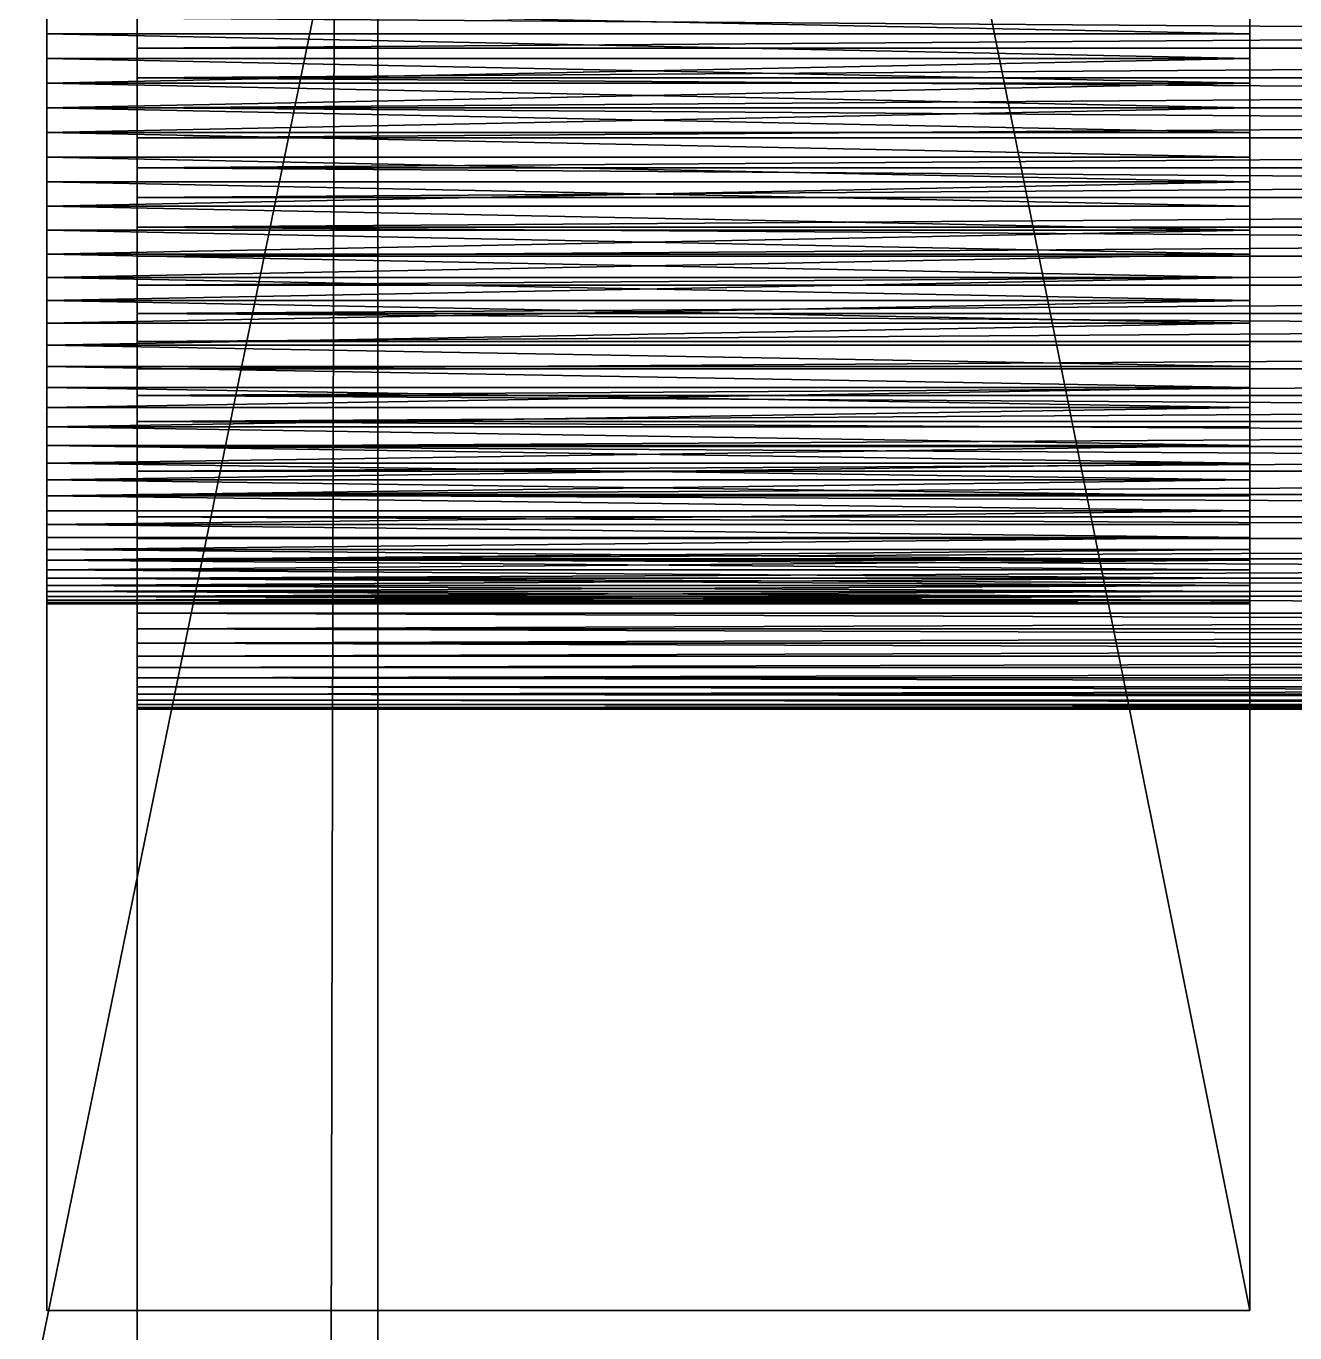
# Model space of a CAD drawing. Header units: millimetres. Extents: x 0 to 520, y -2 to 382.
# Drawn here: x 9.631 to 13.85, y 299.926 to 304.272 of the extents above; entities that cross this region are included whole.
import ezdxf

# ---------------------------------------------------------------- set-up
doc = ezdxf.new("R2010")
doc.units = ezdxf.units.MM

msp = doc.modelspace()

# ---------------------------------------------------------------- linework, layer by layer
at = {"layer": 'BRASS', "color": 52}
for points in [[(0, 380, 98), (10, 10, 98), (10, 370, 98)], [(0, 380, 98), (0, 0, 98), (10, 10, 98)], [(20.5, 20.5, 90), (0, 380, 90), (20.5, 359.5, 90)], [(0, 0, 90), (0, 380, 90), (20.5, 20.5, 90)], [(10, 10, 98), (10, 10, 102.2), (10, 370, 98)], [(10, 370, 98), (10, 10, 102.2), (10, 370, 102.2)], [(10, 370, 102.2), (10, 10, 102.2), (10.8, 369.2, 102.2)], [(10.8, 369.2, 102.2), (10, 10, 102.2), (10.8, 10.8, 102.2)], [(10.8, 10.8, 102.2), (10.8, 10.8, 103), (10.8, 369.2, 102.2)], [(10.8, 369.2, 102.2), (10.8, 10.8, 103), (10.8, 369.2, 103)], [(509.2, 369.2, 103), (10.8, 369.2, 103), (10.8, 10.8, 103)], [(509.2, 369.2, 103), (10.8, 10.8, 103), (509.2, 10.8, 103)], [(9.7, 320, 69), (9.7, 300, 69), (9.7, 315.6731, 70.3827)], [(9.7, 315.1396, 73.4079), (9.7, 300, 85), (9.7, 320, 85)], [(9.7, 320, 85), (9.7, 300, 85), (13.7, 300, 85)], [(13.7, 320, 85), (9.7, 320, 85), (13.7, 300, 85)], [(9.7, 300, 69), (9.7, 320, 69), (13.7, 300, 69)], [(9.7, 320, 69), (13.7, 320, 69), (13.7, 300, 69)], [(13.7, 300, 69), (13.7, 320, 69), (13.7, 315.6731, 70.3827)], [(13.7, 300, 85), (13.7, 315.1396, 73.4079), (13.7, 320, 85)], [(9.7, 315.6731, 70.3827), (9.7, 300, 69), (9.7, 304.3269, 70.3827)], [(13.7, 300, 69), (13.7, 315.6731, 70.3827), (13.7, 304.3269, 70.3827)], [(9.7, 304.8604, 73.4079), (9.7, 300, 85), (9.7, 315.1396, 73.4079)], [(13.7, 300, 85), (13.7, 304.8604, 73.4079), (13.7, 315.1396, 73.4079)], [(9.7, 304.7891, 73.4491), (9.7, 300, 85), (9.7, 304.8604, 73.4079)], [(13.7, 300, 85), (13.7, 304.7891, 73.4491), (13.7, 304.8604, 73.4079)], [(9.7, 304.7159, 73.4866), (9.7, 300, 85), (9.7, 304.7891, 73.4491)], [(13.7, 300, 85), (13.7, 304.7159, 73.4866), (13.7, 304.7891, 73.4491)], [(9.7, 304.6409, 73.5204), (9.7, 300, 85), (9.7, 304.7159, 73.4866)], [(13.7, 300, 85), (13.7, 304.6409, 73.5204), (13.7, 304.7159, 73.4866)], [(9.7, 304.5643, 73.5505), (9.7, 300, 85), (9.7, 304.6409, 73.5204)], [(13.7, 300, 85), (13.7, 304.5643, 73.5505), (13.7, 304.6409, 73.5204)], [(9.7, 304.4863, 73.5767), (9.7, 300, 85), (9.7, 304.5643, 73.5505)], [(13.7, 300, 85), (13.7, 304.4863, 73.5767), (13.7, 304.5643, 73.5505)], [(9.7, 304.4071, 73.599), (9.7, 300, 85), (9.7, 304.4863, 73.5767)], [(13.7, 300, 85), (13.7, 304.4071, 73.599), (13.7, 304.4863, 73.5767)], [(9.7, 304.3269, 73.6173), (9.7, 300, 85), (9.7, 304.4071, 73.599)], [(13.7, 300, 85), (13.7, 304.3269, 73.6173), (13.7, 304.4071, 73.599)], [(9.7, 304.3269, 70.3827), (9.7, 300, 69), (9.7, 304.2459, 70.3684)], [(9.7, 304.2459, 73.6316), (9.7, 300, 85), (9.7, 304.3269, 73.6173)], [(9.7, 304.2459, 70.3684), (13.7, 304.2459, 70.3684), (9.7, 304.3269, 70.3827)], [(13.7, 304.2459, 70.3684), (13.7, 304.3269, 70.3827), (9.7, 304.3269, 70.3827)], [(13.7, 304.3269, 73.6173), (13.7, 304.2459, 73.6316), (9.7, 304.3269, 73.6173)], [(9.7, 304.3269, 73.6173), (13.7, 304.2459, 73.6316), (9.7, 304.2459, 73.6316)], [(13.7, 300, 69), (13.7, 304.3269, 70.3827), (13.7, 304.2459, 70.3684)], [(13.7, 300, 85), (13.7, 304.2459, 73.6316), (13.7, 304.3269, 73.6173)], [(9.7, 304.2459, 70.3684), (9.7, 300, 69), (9.7, 304.1643, 70.3582)], [(9.7, 304.1643, 73.6418), (9.7, 300, 85), (9.7, 304.2459, 73.6316)], [(9.7, 304.1643, 70.3582), (13.7, 304.1643, 70.3582), (9.7, 304.2459, 70.3684)], [(13.7, 304.1643, 70.3582), (13.7, 304.2459, 70.3684), (9.7, 304.2459, 70.3684)], [(13.7, 304.2459, 73.6316), (13.7, 304.1643, 73.6418), (9.7, 304.2459, 73.6316)], [(9.7, 304.2459, 73.6316), (13.7, 304.1643, 73.6418), (9.7, 304.1643, 73.6418)], [(13.7, 300, 69), (13.7, 304.2459, 70.3684), (13.7, 304.1643, 70.3582)], [(13.7, 300, 85), (13.7, 304.1643, 73.6418), (13.7, 304.2459, 73.6316)], [(9.7, 304.1643, 70.3582), (9.7, 300, 69), (9.7, 304.0822, 70.3521)], [(9.7, 304.0822, 73.6479), (9.7, 300, 85), (9.7, 304.1643, 73.6418)], [(13.7, 304.0822, 70.3521), (13.7, 304.1643, 70.3582), (9.7, 304.0822, 70.3521)], [(9.7, 304.0822, 70.3521), (13.7, 304.1643, 70.3582), (9.7, 304.1643, 70.3582)], [(9.7, 304.1643, 73.6418), (13.7, 304.0822, 73.6479), (9.7, 304.0822, 73.6479)], [(13.7, 304.1643, 73.6418), (13.7, 304.0822, 73.6479), (9.7, 304.1643, 73.6418)], [(13.7, 300, 69), (13.7, 304.1643, 70.3582), (13.7, 304.0822, 70.3521)], [(13.7, 300, 85), (13.7, 304.0822, 73.6479), (13.7, 304.1643, 73.6418)], [(9.7, 304.0822, 70.3521), (9.7, 300, 69), (9.7, 304, 70.35)], [(9.7, 304, 73.65), (9.7, 300, 85), (9.7, 304.0822, 73.6479)], [(13.7, 304, 70.35), (13.7, 304.0822, 70.3521), (9.7, 304, 70.35)], [(9.7, 304, 70.35), (13.7, 304.0822, 70.3521), (9.7, 304.0822, 70.3521)], [(9.7, 304.0822, 73.6479), (13.7, 304, 73.65), (9.7, 304, 73.65)], [(13.7, 304.0822, 73.6479), (13.7, 304, 73.65), (9.7, 304.0822, 73.6479)], [(13.7, 300, 69), (13.7, 304.0822, 70.3521), (13.7, 304, 70.35)], [(13.7, 300, 85), (13.7, 304, 73.65), (13.7, 304.0822, 73.6479)], [(9.7, 304, 70.35), (9.7, 300, 69), (9.7, 303.9178, 70.3521)], [(9.7, 303.9178, 73.6479), (9.7, 300, 85), (9.7, 304, 73.65)], [(13.7, 304, 73.65), (13.7, 303.9178, 73.6479), (9.7, 304, 73.65)], [(9.7, 304, 73.65), (13.7, 303.9178, 73.6479), (9.7, 303.9178, 73.6479)], [(13.7, 303.9178, 70.3521), (13.7, 304, 70.35), (9.7, 303.9178, 70.3521)], [(9.7, 303.9178, 70.3521), (13.7, 304, 70.35), (9.7, 304, 70.35)], [(13.7, 300, 69), (13.7, 304, 70.35), (13.7, 303.9178, 70.3521)], [(13.7, 300, 85), (13.7, 303.9178, 73.6479), (13.7, 304, 73.65)], [(9.7, 303.9178, 70.3521), (9.7, 300, 69), (9.7, 303.8357, 70.3582)], [(9.7, 303.8357, 73.6418), (9.7, 300, 85), (9.7, 303.9178, 73.6479)], [(9.7, 303.9178, 73.6479), (13.7, 303.8357, 73.6418), (9.7, 303.8357, 73.6418)], [(13.7, 303.9178, 73.6479), (13.7, 303.8357, 73.6418), (9.7, 303.9178, 73.6479)], [(9.7, 303.8357, 70.3582), (13.7, 303.8357, 70.3582), (9.7, 303.9178, 70.3521)], [(13.7, 303.8357, 70.3582), (13.7, 303.9178, 70.3521), (9.7, 303.9178, 70.3521)], [(13.7, 300, 69), (13.7, 303.9178, 70.3521), (13.7, 303.8357, 70.3582)], [(13.7, 300, 85), (13.7, 303.8357, 73.6418), (13.7, 303.9178, 73.6479)], [(9.7, 303.8357, 70.3582), (9.7, 300, 69), (9.7, 303.7541, 70.3684)], [(9.7, 303.7541, 73.6316), (9.7, 300, 85), (9.7, 303.8357, 73.6418)], [(9.7, 303.8357, 73.6418), (13.7, 303.7541, 73.6316), (9.7, 303.7541, 73.6316)], [(13.7, 303.8357, 73.6418), (13.7, 303.7541, 73.6316), (9.7, 303.8357, 73.6418)], [(9.7, 303.7541, 70.3684), (13.7, 303.7541, 70.3684), (9.7, 303.8357, 70.3582)], [(13.7, 303.7541, 70.3684), (13.7, 303.8357, 70.3582), (9.7, 303.8357, 70.3582)], [(13.7, 300, 69), (13.7, 303.8357, 70.3582), (13.7, 303.7541, 70.3684)], [(13.7, 300, 85), (13.7, 303.7541, 73.6316), (13.7, 303.8357, 73.6418)], [(9.7, 303.7541, 70.3684), (9.7, 300, 69), (9.7, 303.6731, 70.3827)], [(9.7, 303.6731, 73.6173), (9.7, 300, 85), (9.7, 303.7541, 73.6316)], [(9.7, 303.7541, 73.6316), (13.7, 303.6731, 73.6173), (9.7, 303.6731, 73.6173)], [(13.7, 303.7541, 73.6316), (13.7, 303.6731, 73.6173), (9.7, 303.7541, 73.6316)], [(9.7, 303.6731, 70.3827), (13.7, 303.7541, 70.3684), (9.7, 303.7541, 70.3684)], [(13.7, 303.6731, 70.3827), (13.7, 303.7541, 70.3684), (9.7, 303.6731, 70.3827)], [(13.7, 300, 69), (13.7, 303.7541, 70.3684), (13.7, 303.6731, 70.3827)], [(13.7, 300, 85), (13.7, 303.6731, 73.6173), (13.7, 303.7541, 73.6316)], [(9.7, 303.6731, 70.3827), (9.7, 300, 69), (9.7, 303.5929, 70.401)], [(9.7, 303.5929, 73.599), (9.7, 300, 85), (9.7, 303.6731, 73.6173)], [(9.7, 303.6731, 73.6173), (13.7, 303.5929, 73.599), (9.7, 303.5929, 73.599)], [(13.7, 303.6731, 73.6173), (13.7, 303.5929, 73.599), (9.7, 303.6731, 73.6173)], [(9.7, 303.5929, 70.401), (13.7, 303.5929, 70.401), (9.7, 303.6731, 70.3827)], [(13.7, 303.5929, 70.401), (13.7, 303.6731, 70.3827), (9.7, 303.6731, 70.3827)], [(13.7, 300, 69), (13.7, 303.6731, 70.3827), (13.7, 303.5929, 70.401)], [(13.7, 300, 85), (13.7, 303.5929, 73.599), (13.7, 303.6731, 73.6173)], [(9.7, 303.5929, 70.401), (9.7, 300, 69), (9.7, 303.5137, 70.4233)], [(9.7, 303.5137, 73.5767), (9.7, 300, 85), (9.7, 303.5929, 73.599)], [(9.7, 303.5929, 73.599), (13.7, 303.5137, 73.5767), (9.7, 303.5137, 73.5767)], [(13.7, 303.5929, 73.599), (13.7, 303.5137, 73.5767), (9.7, 303.5929, 73.599)], [(9.7, 303.5137, 70.4233), (13.7, 303.5929, 70.401), (9.7, 303.5929, 70.401)], [(13.7, 303.5137, 70.4233), (13.7, 303.5929, 70.401), (9.7, 303.5137, 70.4233)], [(13.7, 300, 69), (13.7, 303.5929, 70.401), (13.7, 303.5137, 70.4233)], [(13.7, 300, 85), (13.7, 303.5137, 73.5767), (13.7, 303.5929, 73.599)], [(9.7, 303.5137, 70.4233), (9.7, 300, 69), (9.7, 303.4357, 70.4495)], [(9.7, 303.4357, 73.5505), (9.7, 300, 85), (9.7, 303.5137, 73.5767)], [(9.7, 303.5137, 73.5767), (13.7, 303.4357, 73.5505), (9.7, 303.4357, 73.5505)], [(13.7, 303.5137, 73.5767), (13.7, 303.4357, 73.5505), (9.7, 303.5137, 73.5767)], [(13.7, 303.4357, 70.4495), (13.7, 303.5137, 70.4233), (9.7, 303.4357, 70.4495)], [(9.7, 303.4357, 70.4495), (13.7, 303.5137, 70.4233), (9.7, 303.5137, 70.4233)], [(13.7, 300, 69), (13.7, 303.5137, 70.4233), (13.7, 303.4357, 70.4495)], [(13.7, 300, 85), (13.7, 303.4357, 73.5505), (13.7, 303.5137, 73.5767)], [(9.7, 303.4357, 70.4495), (9.7, 300, 69), (9.7, 303.3591, 70.4796)], [(9.7, 303.3591, 73.5204), (9.7, 300, 85), (9.7, 303.4357, 73.5505)], [(9.7, 303.4357, 73.5505), (13.7, 303.3591, 73.5204), (9.7, 303.3591, 73.5204)], [(13.7, 303.4357, 73.5505), (13.7, 303.3591, 73.5204), (9.7, 303.4357, 73.5505)], [(13.7, 303.3591, 70.4796), (13.7, 303.4357, 70.4495), (9.7, 303.3591, 70.4796)], [(9.7, 303.3591, 70.4796), (13.7, 303.4357, 70.4495), (9.7, 303.4357, 70.4495)], [(13.7, 300, 69), (13.7, 303.4357, 70.4495), (13.7, 303.3591, 70.4796)], [(13.7, 300, 85), (13.7, 303.3591, 73.5204), (13.7, 303.4357, 73.5505)], [(9.7, 303.3591, 70.4796), (9.7, 300, 69), (9.7, 303.2841, 70.5134)], [(9.7, 303.2841, 73.4866), (9.7, 300, 85), (9.7, 303.3591, 73.5204)], [(9.7, 303.3591, 73.5204), (13.7, 303.2841, 73.4866), (9.7, 303.2841, 73.4866)], [(13.7, 303.3591, 73.5204), (13.7, 303.2841, 73.4866), (9.7, 303.3591, 73.5204)], [(13.7, 303.2841, 70.5134), (13.7, 303.3591, 70.4796), (9.7, 303.2841, 70.5134)], [(9.7, 303.2841, 70.5134), (13.7, 303.3591, 70.4796), (9.7, 303.3591, 70.4796)], [(13.7, 300, 69), (13.7, 303.3591, 70.4796), (13.7, 303.2841, 70.5134)], [(13.7, 300, 85), (13.7, 303.2841, 73.4866), (13.7, 303.3591, 73.5204)], [(9.7, 303.2841, 70.5134), (9.7, 300, 69), (9.7, 303.2109, 70.5509)], [(9.7, 303.2109, 73.4491), (9.7, 300, 85), (9.7, 303.2841, 73.4866)], [(9.7, 303.2841, 73.4866), (13.7, 303.2841, 73.4866), (9.7, 303.2109, 73.4491)], [(13.7, 303.2841, 73.4866), (13.7, 303.2109, 73.4491), (9.7, 303.2109, 73.4491)], [(13.7, 303.2109, 70.5509), (13.7, 303.2841, 70.5134), (9.7, 303.2109, 70.5509)], [(9.7, 303.2109, 70.5509), (13.7, 303.2841, 70.5134), (9.7, 303.2841, 70.5134)], [(13.7, 300, 69), (13.7, 303.2841, 70.5134), (13.7, 303.2109, 70.5509)], [(13.7, 300, 85), (13.7, 303.2109, 73.4491), (13.7, 303.2841, 73.4866)], [(9.7, 303.2109, 70.5509), (9.7, 300, 69), (9.7, 303.1396, 70.5921)], [(9.7, 303.1396, 73.4079), (9.7, 300, 85), (9.7, 303.2109, 73.4491)], [(13.7, 303.2109, 73.4491), (13.7, 303.1396, 73.4079), (9.7, 303.2109, 73.4491)], [(9.7, 303.2109, 73.4491), (13.7, 303.1396, 73.4079), (9.7, 303.1396, 73.4079)], [(9.7, 303.1396, 70.5921), (13.7, 303.1396, 70.5921), (9.7, 303.2109, 70.5509)], [(13.7, 303.1396, 70.5921), (13.7, 303.2109, 70.5509), (9.7, 303.2109, 70.5509)], [(13.7, 300, 69), (13.7, 303.2109, 70.5509), (13.7, 303.1396, 70.5921)], [(13.7, 300, 85), (13.7, 303.1396, 73.4079), (13.7, 303.2109, 73.4491)], [(9.7, 303.1396, 70.5921), (9.7, 300, 69), (9.7, 303.0705, 70.6367)], [(9.7, 303.0705, 73.3633), (9.7, 300, 85), (9.7, 303.1396, 73.4079)], [(13.7, 303.1396, 73.4079), (13.7, 303.0705, 73.3633), (9.7, 303.1396, 73.4079)], [(9.7, 303.1396, 73.4079), (13.7, 303.0705, 73.3633), (9.7, 303.0705, 73.3633)], [(9.7, 303.0705, 70.6367), (13.7, 303.0705, 70.6367), (9.7, 303.1396, 70.5921)], [(13.7, 303.0705, 70.6367), (13.7, 303.1396, 70.5921), (9.7, 303.1396, 70.5921)], [(13.7, 300, 69), (13.7, 303.1396, 70.5921), (13.7, 303.0705, 70.6367)], [(13.7, 300, 85), (13.7, 303.0705, 73.3633), (13.7, 303.1396, 73.4079)], [(9.7, 303.0705, 70.6367), (9.7, 300, 69), (9.7, 303.0037, 70.6847)], [(9.7, 303.0037, 73.3153), (9.7, 300, 85), (9.7, 303.0705, 73.3633)], [(13.7, 303.0705, 73.3633), (13.7, 303.0037, 73.3153), (9.7, 303.0705, 73.3633)], [(9.7, 303.0705, 73.3633), (13.7, 303.0037, 73.3153), (9.7, 303.0037, 73.3153)], [(13.7, 303.0037, 70.6847), (13.7, 303.0705, 70.6367), (9.7, 303.0037, 70.6847)], [(9.7, 303.0037, 70.6847), (13.7, 303.0705, 70.6367), (9.7, 303.0705, 70.6367)], [(13.7, 300, 69), (13.7, 303.0705, 70.6367), (13.7, 303.0037, 70.6847)], [(13.7, 300, 85), (13.7, 303.0037, 73.3153), (13.7, 303.0705, 73.3633)], [(9.7, 303.0037, 70.6847), (9.7, 300, 69), (9.7, 302.9394, 70.736)], [(9.7, 302.9394, 73.264), (9.7, 300, 85), (9.7, 303.0037, 73.3153)], [(9.7, 303.0037, 73.3153), (13.7, 303.0037, 73.3153), (9.7, 302.9394, 73.264)], [(13.7, 303.0037, 73.3153), (13.7, 302.9394, 73.264), (9.7, 302.9394, 73.264)], [(13.7, 302.9394, 70.736), (13.7, 303.0037, 70.6847), (9.7, 302.9394, 70.736)], [(9.7, 302.9394, 70.736), (13.7, 303.0037, 70.6847), (9.7, 303.0037, 70.6847)], [(13.7, 300, 69), (13.7, 303.0037, 70.6847), (13.7, 302.9394, 70.736)], [(13.7, 300, 85), (13.7, 302.9394, 73.264), (13.7, 303.0037, 73.3153)], [(9.7, 302.9394, 70.736), (9.7, 300, 69), (9.7, 302.8777, 70.7905)], [(9.7, 302.8777, 73.2095), (9.7, 300, 85), (9.7, 302.9394, 73.264)], [(13.7, 302.9394, 73.264), (13.7, 302.8777, 73.2095), (9.7, 302.9394, 73.264)], [(9.7, 302.9394, 73.264), (13.7, 302.8777, 73.2095), (9.7, 302.8777, 73.2095)], [(9.7, 302.8777, 70.7905), (13.7, 302.8777, 70.7905), (9.7, 302.9394, 70.736)], [(13.7, 302.8777, 70.7905), (13.7, 302.9394, 70.736), (9.7, 302.9394, 70.736)], [(13.7, 300, 69), (13.7, 302.9394, 70.736), (13.7, 302.8777, 70.7905)], [(13.7, 300, 85), (13.7, 302.8777, 73.2095), (13.7, 302.9394, 73.264)], [(9.7, 302.8777, 70.7905), (9.7, 300, 69), (9.7, 302.8188, 70.8479)], [(9.7, 302.8188, 73.1521), (9.7, 300, 85), (9.7, 302.8777, 73.2095)], [(13.7, 302.8777, 73.2095), (13.7, 302.8188, 73.1521), (9.7, 302.8777, 73.2095)], [(9.7, 302.8777, 73.2095), (13.7, 302.8188, 73.1521), (9.7, 302.8188, 73.1521)], [(13.7, 302.8188, 70.8479), (13.7, 302.8777, 70.7905), (9.7, 302.8188, 70.8479)], [(9.7, 302.8188, 70.8479), (13.7, 302.8777, 70.7905), (9.7, 302.8777, 70.7905)], [(13.7, 300, 69), (13.7, 302.8777, 70.7905), (13.7, 302.8188, 70.8479)], [(13.7, 300, 85), (13.7, 302.8188, 73.1521), (13.7, 302.8777, 73.2095)], [(9.7, 302.8188, 70.8479), (9.7, 300, 69), (9.7, 302.7629, 70.9082)], [(9.7, 302.7629, 73.0918), (9.7, 300, 85), (9.7, 302.8188, 73.1521)], [(13.7, 302.8188, 73.1521), (13.7, 302.7629, 73.0918), (9.7, 302.8188, 73.1521)], [(9.7, 302.8188, 73.1521), (13.7, 302.7629, 73.0918), (9.7, 302.7629, 73.0918)], [(13.7, 302.7629, 70.9082), (13.7, 302.8188, 70.8479), (9.7, 302.7629, 70.9082)], [(9.7, 302.7629, 70.9082), (13.7, 302.8188, 70.8479), (9.7, 302.8188, 70.8479)], [(13.7, 300, 69), (13.7, 302.8188, 70.8479), (13.7, 302.7629, 70.9082)], [(13.7, 300, 85), (13.7, 302.7629, 73.0918), (13.7, 302.8188, 73.1521)], [(9.7, 302.7629, 70.9082), (9.7, 300, 69), (9.7, 302.71, 70.9712)], [(9.7, 302.71, 73.0288), (9.7, 300, 85), (9.7, 302.7629, 73.0918)], [(9.7, 302.7629, 73.0918), (13.7, 302.7629, 73.0918), (9.7, 302.71, 73.0288)], [(13.7, 302.7629, 73.0918), (13.7, 302.71, 73.0288), (9.7, 302.71, 73.0288)], [(9.7, 302.71, 70.9712), (13.7, 302.71, 70.9712), (9.7, 302.7629, 70.9082)], [(13.7, 302.71, 70.9712), (13.7, 302.7629, 70.9082), (9.7, 302.7629, 70.9082)], [(13.7, 300, 69), (13.7, 302.7629, 70.9082), (13.7, 302.71, 70.9712)], [(13.7, 300, 85), (13.7, 302.71, 73.0288), (13.7, 302.7629, 73.0918)], [(9.7, 302.71, 70.9712), (9.7, 300, 69), (9.7, 302.6603, 71.0368)], [(9.7, 302.6603, 72.9632), (9.7, 300, 85), (9.7, 302.71, 73.0288)], [(13.7, 302.71, 73.0288), (13.7, 302.6603, 72.9632), (9.7, 302.71, 73.0288)], [(9.7, 302.71, 73.0288), (13.7, 302.6603, 72.9632), (9.7, 302.6603, 72.9632)], [(9.7, 302.6603, 71.0368), (13.7, 302.6603, 71.0368), (9.7, 302.71, 70.9712)], [(13.7, 302.6603, 71.0368), (13.7, 302.71, 70.9712), (9.7, 302.71, 70.9712)], [(13.7, 300, 69), (13.7, 302.71, 70.9712), (13.7, 302.6603, 71.0368)], [(13.7, 300, 85), (13.7, 302.6603, 72.9632), (13.7, 302.71, 73.0288)], [(9.7, 302.6603, 71.0368), (9.7, 300, 69), (9.7, 302.614, 71.1048)], [(9.7, 302.614, 72.8952), (9.7, 300, 85), (9.7, 302.6603, 72.9632)], [(9.7, 302.6603, 72.9632), (13.7, 302.6603, 72.9632), (9.7, 302.614, 72.8952)], [(13.7, 302.6603, 72.9632), (13.7, 302.614, 72.8952), (9.7, 302.614, 72.8952)], [(13.7, 302.614, 71.1048), (13.7, 302.6603, 71.0368), (9.7, 302.614, 71.1048)], [(9.7, 302.614, 71.1048), (13.7, 302.6603, 71.0368), (9.7, 302.6603, 71.0368)], [(13.7, 300, 69), (13.7, 302.6603, 71.0368), (13.7, 302.614, 71.1048)], [(13.7, 300, 85), (13.7, 302.614, 72.8952), (13.7, 302.6603, 72.9632)], [(9.7, 302.614, 71.1048), (9.7, 300, 69), (9.7, 302.5711, 71.175)], [(9.7, 302.5711, 72.825), (9.7, 300, 85), (9.7, 302.614, 72.8952)], [(13.7, 302.614, 72.8952), (13.7, 302.5711, 72.825), (9.7, 302.614, 72.8952)], [(9.7, 302.614, 72.8952), (13.7, 302.5711, 72.825), (9.7, 302.5711, 72.825)], [(9.7, 302.5711, 71.175), (13.7, 302.5711, 71.175), (9.7, 302.614, 71.1048)], [(13.7, 302.5711, 71.175), (13.7, 302.614, 71.1048), (9.7, 302.614, 71.1048)], [(13.7, 300, 69), (13.7, 302.614, 71.1048), (13.7, 302.5711, 71.175)], [(13.7, 300, 85), (13.7, 302.5711, 72.825), (13.7, 302.614, 72.8952)], [(9.7, 302.5711, 71.175), (9.7, 300, 69), (9.7, 302.5317, 71.2473)], [(9.7, 302.5317, 72.7527), (9.7, 300, 85), (9.7, 302.5711, 72.825)], [(9.7, 302.5711, 72.825), (13.7, 302.5711, 72.825), (9.7, 302.5317, 72.7527)], [(13.7, 302.5711, 72.825), (13.7, 302.5317, 72.7527), (9.7, 302.5317, 72.7527)], [(13.7, 302.5317, 71.2473), (13.7, 302.5711, 71.175), (9.7, 302.5317, 71.2473)], [(9.7, 302.5317, 71.2473), (13.7, 302.5711, 71.175), (9.7, 302.5711, 71.175)], [(13.7, 300, 69), (13.7, 302.5711, 71.175), (13.7, 302.5317, 71.2473)], [(13.7, 300, 85), (13.7, 302.5317, 72.7527), (13.7, 302.5711, 72.825)], [(9.7, 302.5317, 71.2473), (9.7, 300, 69), (9.7, 302.496, 71.3214)], [(9.7, 302.496, 72.6786), (9.7, 300, 85), (9.7, 302.5317, 72.7527)], [(9.7, 302.5317, 72.7527), (13.7, 302.496, 72.6786), (9.7, 302.496, 72.6786)], [(13.7, 302.5317, 72.7527), (13.7, 302.496, 72.6786), (9.7, 302.5317, 72.7527)], [(13.7, 302.496, 71.3214), (13.7, 302.5317, 71.2473), (9.7, 302.496, 71.3214)], [(9.7, 302.496, 71.3214), (13.7, 302.5317, 71.2473), (9.7, 302.5317, 71.2473)], [(9.7, 302.496, 71.3214), (9.7, 300, 69), (9.7, 302.4641, 71.3972)], [(9.7, 300, 69), (9.7, 302.496, 72.6786), (9.7, 302.4641, 72.6028)], [(9.7, 300, 69), (9.7, 300, 85), (9.7, 302.496, 72.6786)], [(9.7, 302.496, 72.6786), (13.7, 302.4641, 72.6028), (9.7, 302.4641, 72.6028)], [(13.7, 302.496, 72.6786), (13.7, 302.4641, 72.6028), (9.7, 302.496, 72.6786)], [(13.7, 302.4641, 71.3972), (13.7, 302.496, 71.3214), (9.7, 302.4641, 71.3972)], [(9.7, 302.4641, 71.3972), (13.7, 302.496, 71.3214), (9.7, 302.496, 71.3214)], [(13.7, 300, 69), (13.7, 302.5317, 71.2473), (13.7, 302.496, 71.3214)], [(13.7, 300, 85), (13.7, 302.496, 72.6786), (13.7, 302.5317, 72.7527)], [(13.7, 300, 69), (13.7, 302.496, 71.3214), (13.7, 302.4641, 71.3972)], [(13.7, 302.496, 72.6786), (13.7, 300, 69), (13.7, 302.4641, 72.6028)], [(13.7, 300, 85), (13.7, 300, 69), (13.7, 302.496, 72.6786)], [(9.7, 300, 69), (9.7, 302.4359, 71.4745), (9.7, 302.4641, 71.3972)], [(9.7, 300, 69), (9.7, 302.4641, 72.6028), (9.7, 302.4359, 72.5255)], [(9.7, 302.4641, 72.6028), (13.7, 302.4359, 72.5255), (9.7, 302.4359, 72.5255)], [(13.7, 302.4641, 72.6028), (13.7, 302.4359, 72.5255), (9.7, 302.4641, 72.6028)], [(9.7, 302.4359, 71.4745), (13.7, 302.4359, 71.4745), (9.7, 302.4641, 71.3972)], [(13.7, 302.4359, 71.4745), (13.7, 302.4641, 71.3972), (9.7, 302.4641, 71.3972)], [(13.7, 302.4359, 71.4745), (13.7, 300, 69), (13.7, 302.4641, 71.3972)], [(13.7, 302.4641, 72.6028), (13.7, 300, 69), (13.7, 302.4359, 72.5255)], [(9.7, 300, 69), (9.7, 302.4117, 71.5531), (9.7, 302.4359, 71.4745)], [(9.7, 300, 69), (9.7, 302.4359, 72.5255), (9.7, 302.4117, 72.4469)], [(9.7, 302.4359, 72.5255), (13.7, 302.4117, 72.4469), (9.7, 302.4117, 72.4469)], [(13.7, 302.4359, 72.5255), (13.7, 302.4117, 72.4469), (9.7, 302.4359, 72.5255)], [(13.7, 302.4117, 71.5531), (13.7, 302.4359, 71.4745), (9.7, 302.4117, 71.5531)], [(9.7, 302.4117, 71.5531), (13.7, 302.4359, 71.4745), (9.7, 302.4359, 71.4745)], [(9.7, 300, 69), (9.7, 302.3914, 71.6328), (9.7, 302.4117, 71.5531)], [(9.7, 300, 69), (9.7, 302.4117, 72.4469), (9.7, 302.3914, 72.3672)], [(9.7, 302.4117, 72.4469), (13.7, 302.3914, 72.3672), (9.7, 302.3914, 72.3672)], [(13.7, 302.4117, 72.4469), (13.7, 302.3914, 72.3672), (9.7, 302.4117, 72.4469)], [(13.7, 302.3914, 71.6328), (13.7, 302.4117, 71.5531), (9.7, 302.3914, 71.6328)], [(9.7, 302.3914, 71.6328), (13.7, 302.4117, 71.5531), (9.7, 302.4117, 71.5531)], [(13.7, 302.4117, 71.5531), (13.7, 300, 69), (13.7, 302.4359, 71.4745)], [(13.7, 302.4359, 72.5255), (13.7, 300, 69), (13.7, 302.4117, 72.4469)], [(13.7, 302.3914, 71.6328), (13.7, 300, 69), (13.7, 302.4117, 71.5531)], [(13.7, 302.4117, 72.4469), (13.7, 300, 69), (13.7, 302.3914, 72.3672)], [(9.7, 300, 69), (9.7, 302.3751, 71.7135), (9.7, 302.3914, 71.6328)], [(9.7, 300, 69), (9.7, 302.3914, 72.3672), (9.7, 302.3751, 72.2865)], [(9.7, 302.3914, 72.3672), (13.7, 302.3751, 72.2865), (9.7, 302.3751, 72.2865)], [(13.7, 302.3914, 72.3672), (13.7, 302.3751, 72.2865), (9.7, 302.3914, 72.3672)], [(9.7, 302.3751, 71.7135), (13.7, 302.3751, 71.7135), (9.7, 302.3914, 71.6328)], [(13.7, 302.3751, 71.7135), (13.7, 302.3914, 71.6328), (9.7, 302.3914, 71.6328)], [(9.7, 300, 69), (9.7, 302.3628, 71.7948), (9.7, 302.3751, 71.7135)], [(9.7, 300, 69), (9.7, 302.3751, 72.2865), (9.7, 302.3628, 72.2052)], [(9.7, 302.3751, 72.2865), (13.7, 302.3628, 72.2052), (9.7, 302.3628, 72.2052)], [(13.7, 302.3751, 72.2865), (13.7, 302.3628, 72.2052), (9.7, 302.3751, 72.2865)], [(9.7, 302.3628, 71.7948), (13.7, 302.3751, 71.7135), (9.7, 302.3751, 71.7135)], [(13.7, 302.3628, 71.7948), (13.7, 302.3751, 71.7135), (9.7, 302.3628, 71.7948)], [(9.7, 300, 69), (9.7, 302.3546, 71.8767), (9.7, 302.3628, 71.7948)], [(9.7, 300, 69), (9.7, 302.3628, 72.2052), (9.7, 302.3546, 72.1233)], [(9.7, 302.3628, 72.2052), (13.7, 302.3546, 72.1233), (9.7, 302.3546, 72.1233)], [(13.7, 302.3628, 72.2052), (13.7, 302.3546, 72.1233), (9.7, 302.3628, 72.2052)], [(9.7, 302.3546, 71.8767), (13.7, 302.3628, 71.7948), (9.7, 302.3628, 71.7948)], [(13.7, 302.3546, 71.8767), (13.7, 302.3628, 71.7948), (9.7, 302.3546, 71.8767)], [(13.7, 302.3751, 71.7135), (13.7, 300, 69), (13.7, 302.3914, 71.6328)], [(13.7, 302.3914, 72.3672), (13.7, 300, 69), (13.7, 302.3751, 72.2865)], [(13.7, 302.3628, 71.7948), (13.7, 300, 69), (13.7, 302.3751, 71.7135)], [(13.7, 302.3751, 72.2865), (13.7, 300, 69), (13.7, 302.3628, 72.2052)], [(13.7, 302.3546, 71.8767), (13.7, 300, 69), (13.7, 302.3628, 71.7948)], [(13.7, 302.3628, 72.2052), (13.7, 300, 69), (13.7, 302.3546, 72.1233)], [(9.7, 300, 69), (9.7, 302.3505, 71.9589), (9.7, 302.3546, 71.8767)], [(9.7, 300, 69), (9.7, 302.3546, 72.1233), (9.7, 302.3505, 72.0411)], [(9.7, 302.3546, 72.1233), (13.7, 302.3505, 72.0411), (9.7, 302.3505, 72.0411)], [(13.7, 302.3546, 72.1233), (13.7, 302.3505, 72.0411), (9.7, 302.3546, 72.1233)], [(9.7, 302.3505, 71.9589), (13.7, 302.3505, 71.9589), (9.7, 302.3546, 71.8767)], [(13.7, 302.3505, 71.9589), (13.7, 302.3546, 71.8767), (9.7, 302.3546, 71.8767)], [(9.7, 300, 69), (9.7, 302.3505, 72.0411), (9.7, 302.3505, 71.9589)], [(9.7, 302.3505, 72.0411), (13.7, 302.3505, 71.9589), (9.7, 302.3505, 71.9589)], [(13.7, 302.3505, 72.0411), (13.7, 302.3505, 71.9589), (9.7, 302.3505, 72.0411)], [(13.7, 302.3505, 71.9589), (13.7, 300, 69), (13.7, 302.3546, 71.8767)], [(13.7, 302.3546, 72.1233), (13.7, 300, 69), (13.7, 302.3505, 72.0411)], [(13.7, 302.3505, 72.0411), (13.7, 300, 69), (13.7, 302.3505, 71.9589)], [(13.7, 300, 69), (13.7, 300, 85), (9.7, 300, 69)], [(9.7, 300, 69), (13.7, 300, 85), (9.7, 300, 85)]]:
    msp.add_3dface(points, dxfattribs=at)
at = {"layer": 'STEEL', "color": 8}
for points in [[(10, 305.4317, 70.6035), (10, 304.1991, 73.9901), (10, 305.0429, 73.7066)], [(10, 304.8678, 70.1981), (10, 304.1991, 73.9901), (10, 305.4317, 70.6035)], [(10, 305.0429, 73.7066), (10, 304.1991, 73.9901), (10, 304.684, 73.8794)], [(10, 304.7769, 70.157), (10, 304.1991, 73.9901), (10, 304.8678, 70.1981)], [(10, 304.7769, 70.157), (10, 303.9003, 73.9975), (10, 304.1991, 73.9901)], [(10, 304.684, 70.1206), (10, 303.9003, 73.9975), (10, 304.7769, 70.157)], [(10, 304.684, 73.8794), (10, 304.1991, 73.9901), (10, 304.2981, 73.9777)], [(10, 304.5895, 70.0889), (10, 303.9003, 73.9975), (10, 304.684, 70.1206)], [(10, 304.5895, 70.0889), (10, 303.7019, 73.9777), (10, 303.9003, 73.9975)], [(10, 304.4935, 70.0618), (10, 303.7019, 73.9777), (10, 304.5895, 70.0889)], [(10, 304.3963, 70.0397), (10, 303.7019, 73.9777), (10, 304.4935, 70.0618)], [(10, 304.2981, 70.0223), (10, 303.7019, 73.9777), (10, 304.3963, 70.0397)], [(24, 304.2981, 70.0223), (24, 304.1991, 70.0099), (10, 304.1991, 70.0099)], [(24, 304.2981, 70.0223), (10, 304.1991, 70.0099), (10, 304.2981, 70.0223)], [(24, 304.1991, 73.9901), (10, 304.2981, 73.9777), (10, 304.1991, 73.9901)], [(24, 304.1991, 73.9901), (24, 304.2981, 73.9777), (10, 304.2981, 73.9777)], [(10, 304.1991, 70.0099), (10, 303.7019, 73.9777), (10, 304.2981, 70.0223)], [(24, 304.1991, 70.0099), (24, 304.0997, 70.0025), (10, 304.0997, 70.0025)], [(24, 304.1991, 70.0099), (10, 304.0997, 70.0025), (10, 304.1991, 70.0099)], [(24, 304.1991, 73.9901), (10, 304.1991, 73.9901), (10, 304.0997, 73.9975)], [(24, 304.0997, 73.9975), (24, 304.1991, 73.9901), (10, 304.0997, 73.9975)], [(10, 304.1991, 73.9901), (10, 304, 74), (10, 304.0997, 73.9975)], [(10, 304.1991, 73.9901), (10, 303.9003, 73.9975), (10, 304, 74)], [(10, 304.0997, 70.0025), (10, 303.7019, 73.9777), (10, 304.1991, 70.0099)], [(24, 304.0997, 70.0025), (24, 304, 70), (10, 304, 70)], [(24, 304.0997, 70.0025), (10, 304, 70), (10, 304.0997, 70.0025)], [(24, 304, 74), (10, 304.0997, 73.9975), (10, 304, 74)], [(24, 304, 74), (24, 304.0997, 73.9975), (10, 304.0997, 73.9975)], [(10, 304, 70), (10, 303.7019, 73.9777), (10, 304.0997, 70.0025)], [(24, 303.9003, 73.9975), (24, 304, 74), (10, 304, 74)], [(24, 303.9003, 73.9975), (10, 304, 74), (10, 303.9003, 73.9975)], [(24, 304, 70), (24, 303.9003, 70.0025), (10, 303.9003, 70.0025)], [(24, 304, 70), (10, 303.9003, 70.0025), (10, 304, 70)], [(10, 303.9003, 70.0025), (10, 303.4105, 70.0889), (10, 304, 70)], [(10, 304, 70), (10, 303.4105, 73.9111), (10, 303.7019, 73.9777)], [(10, 303.4105, 70.0889), (10, 303.4105, 73.9111), (10, 304, 70)], [(24, 303.9003, 73.9975), (10, 303.9003, 73.9975), (10, 303.8009, 73.9901)], [(24, 303.8009, 73.9901), (24, 303.9003, 73.9975), (10, 303.8009, 73.9901)], [(24, 303.9003, 70.0025), (24, 303.8009, 70.0099), (10, 303.8009, 70.0099)], [(24, 303.9003, 70.0025), (10, 303.8009, 70.0099), (10, 303.9003, 70.0025)], [(10, 303.8009, 70.0099), (10, 303.7019, 70.0223), (10, 303.9003, 70.0025)], [(10, 303.7019, 70.0223), (10, 303.6037, 70.0397), (10, 303.9003, 70.0025)], [(10, 303.6037, 70.0397), (10, 303.4105, 70.0889), (10, 303.9003, 70.0025)], [(10, 303.9003, 73.9975), (10, 303.7019, 73.9777), (10, 303.8009, 73.9901)], [(24, 303.8009, 73.9901), (10, 303.8009, 73.9901), (10, 303.7019, 73.9777)], [(24, 303.7019, 73.9777), (24, 303.8009, 73.9901), (10, 303.7019, 73.9777)], [(24, 303.7019, 70.0223), (10, 303.7019, 70.0223), (10, 303.8009, 70.0099)], [(24, 303.8009, 70.0099), (24, 303.7019, 70.0223), (10, 303.8009, 70.0099)], [(24, 303.7019, 73.9777), (10, 303.7019, 73.9777), (10, 303.6037, 73.9603)], [(24, 303.6037, 73.9603), (24, 303.7019, 73.9777), (10, 303.6037, 73.9603)], [(24, 303.7019, 70.0223), (10, 303.6037, 70.0397), (10, 303.7019, 70.0223)], [(24, 303.7019, 70.0223), (24, 303.6037, 70.0397), (10, 303.6037, 70.0397)], [(10, 303.7019, 73.9777), (10, 303.5065, 73.9382), (10, 303.6037, 73.9603)], [(10, 303.7019, 73.9777), (10, 303.4105, 73.9111), (10, 303.5065, 73.9382)], [(24, 303.5065, 73.9382), (10, 303.6037, 73.9603), (10, 303.5065, 73.9382)], [(24, 303.5065, 73.9382), (24, 303.6037, 73.9603), (10, 303.6037, 73.9603)], [(24, 303.6037, 70.0397), (10, 303.5065, 70.0618), (10, 303.6037, 70.0397)], [(24, 303.6037, 70.0397), (24, 303.5065, 70.0618), (10, 303.5065, 70.0618)], [(10, 303.5065, 70.0618), (10, 303.4105, 70.0889), (10, 303.6037, 70.0397)], [(24, 303.5065, 73.9382), (10, 303.5065, 73.9382), (10, 303.4105, 73.9111)], [(24, 303.4105, 73.9111), (24, 303.5065, 73.9382), (10, 303.4105, 73.9111)], [(24, 303.5065, 70.0618), (10, 303.4105, 70.0889), (10, 303.5065, 70.0618)], [(24, 303.5065, 70.0618), (24, 303.4105, 70.0889), (10, 303.4105, 70.0889)], [(24, 303.4105, 73.9111), (10, 303.4105, 73.9111), (10, 303.316, 73.8794)], [(24, 303.316, 73.8794), (24, 303.4105, 73.9111), (10, 303.316, 73.8794)], [(24, 303.4105, 70.0889), (24, 303.316, 70.1206), (10, 303.316, 70.1206)], [(24, 303.4105, 70.0889), (10, 303.316, 70.1206), (10, 303.4105, 70.0889)], [(10, 303.316, 70.1206), (10, 302.8734, 70.3475), (10, 303.4105, 70.0889)], [(10, 303.4105, 73.9111), (10, 303.1322, 73.8019), (10, 303.316, 73.8794)], [(10, 303.4105, 70.0889), (10, 302.6397, 73.4661), (10, 303.4105, 73.9111)], [(10, 302.8734, 70.3475), (10, 302.6397, 73.4661), (10, 303.4105, 70.0889)], [(10, 303.4105, 73.9111), (10, 302.6397, 73.4661), (10, 303.1322, 73.8019)], [(24, 303.2231, 73.843), (10, 303.316, 73.8794), (10, 303.2231, 73.843)], [(24, 303.2231, 73.843), (24, 303.316, 73.8794), (10, 303.316, 73.8794)], [(24, 303.316, 70.1206), (24, 303.2231, 70.157), (10, 303.2231, 70.157)], [(24, 303.316, 70.1206), (10, 303.2231, 70.157), (10, 303.316, 70.1206)], [(10, 303.2231, 70.157), (10, 303.1322, 70.1981), (10, 303.316, 70.1206)], [(10, 303.1322, 70.1981), (10, 302.8734, 70.3475), (10, 303.316, 70.1206)], [(10, 303.316, 73.8794), (10, 303.1322, 73.8019), (10, 303.2231, 73.843)], [(24, 303.2231, 73.843), (10, 303.2231, 73.843), (10, 303.1322, 73.8019)], [(24, 303.1322, 73.8019), (24, 303.2231, 73.843), (10, 303.1322, 73.8019)], [(24, 303.2231, 70.157), (24, 303.1322, 70.1981), (10, 303.1322, 70.1981)], [(24, 303.2231, 70.157), (10, 303.1322, 70.1981), (10, 303.2231, 70.157)], [(24, 303.1322, 73.8019), (10, 303.1322, 73.8019), (10, 303.0435, 73.7564)], [(24, 303.0435, 73.7564), (24, 303.1322, 73.8019), (10, 303.0435, 73.7564)], [(24, 303.1322, 70.1981), (24, 303.0435, 70.2436), (10, 303.0435, 70.2436)], [(24, 303.1322, 70.1981), (10, 303.0435, 70.2436), (10, 303.1322, 70.1981)], [(10, 303.0435, 70.2436), (10, 302.9571, 70.2934), (10, 303.1322, 70.1981)], [(10, 302.9571, 70.2934), (10, 302.8734, 70.3475), (10, 303.1322, 70.1981)], [(10, 303.1322, 73.8019), (10, 302.8734, 73.6525), (10, 303.0435, 73.7564)], [(10, 303.1322, 73.8019), (10, 302.7924, 73.5943), (10, 302.8734, 73.6525)], [(10, 303.1322, 73.8019), (10, 302.7144, 73.5321), (10, 302.7924, 73.5943)], [(10, 303.1322, 73.8019), (10, 302.6397, 73.4661), (10, 302.7144, 73.5321)], [(24, 302.9571, 73.7066), (24, 303.0435, 73.7564), (10, 303.0435, 73.7564)], [(24, 302.9571, 73.7066), (10, 303.0435, 73.7564), (10, 302.9571, 73.7066)], [(24, 303.0435, 70.2436), (24, 302.9571, 70.2934), (10, 302.9571, 70.2934)], [(24, 303.0435, 70.2436), (10, 302.9571, 70.2934), (10, 303.0435, 70.2436)], [(10, 303.0435, 73.7564), (10, 302.8734, 73.6525), (10, 302.9571, 73.7066)], [(24, 302.8734, 73.6525), (24, 302.9571, 73.7066), (10, 302.9571, 73.7066)], [(24, 302.8734, 73.6525), (10, 302.9571, 73.7066), (10, 302.8734, 73.6525)], [(24, 302.9571, 70.2934), (24, 302.8734, 70.3475), (10, 302.8734, 70.3475)], [(24, 302.9571, 70.2934), (10, 302.8734, 70.3475), (10, 302.9571, 70.2934)], [(24, 302.7924, 73.5943), (24, 302.8734, 73.6525), (10, 302.8734, 73.6525)], [(24, 302.7924, 73.5943), (10, 302.8734, 73.6525), (10, 302.7924, 73.5943)], [(24, 302.8734, 70.3475), (24, 302.7924, 70.4057), (10, 302.7924, 70.4057)], [(24, 302.8734, 70.3475), (10, 302.7924, 70.4057), (10, 302.8734, 70.3475)], [(10, 302.7924, 70.4057), (10, 302.7144, 70.4679), (10, 302.8734, 70.3475)], [(10, 302.7144, 70.4679), (10, 302.6397, 70.5339), (10, 302.8734, 70.3475)], [(10, 302.6397, 70.5339), (10, 302.5683, 70.6035), (10, 302.8734, 70.3475)], [(10, 302.5683, 70.6035), (10, 302.5004, 70.6766), (10, 302.8734, 70.3475)], [(10, 302.8734, 70.3475), (10, 302.5683, 73.3965), (10, 302.6397, 73.4661)], [(10, 302.5004, 70.6766), (10, 302.5683, 73.3965), (10, 302.8734, 70.3475)], [(24, 302.7924, 73.5943), (10, 302.7924, 73.5943), (10, 302.7144, 73.5321)], [(24, 302.7144, 73.5321), (24, 302.7924, 73.5943), (10, 302.7144, 73.5321)], [(24, 302.7924, 70.4057), (24, 302.7144, 70.4679), (10, 302.7144, 70.4679)], [(24, 302.7924, 70.4057), (10, 302.7144, 70.4679), (10, 302.7924, 70.4057)], [(24, 302.6397, 73.4661), (24, 302.7144, 73.5321), (10, 302.7144, 73.5321)], [(24, 302.6397, 73.4661), (10, 302.7144, 73.5321), (10, 302.6397, 73.4661)], [(24, 302.6397, 70.5339), (10, 302.6397, 70.5339), (10, 302.7144, 70.4679)], [(24, 302.7144, 70.4679), (24, 302.6397, 70.5339), (10, 302.7144, 70.4679)], [(24, 302.5683, 73.3965), (24, 302.6397, 73.4661), (10, 302.6397, 73.4661)], [(24, 302.5683, 73.3965), (10, 302.6397, 73.4661), (10, 302.5683, 73.3965)], [(24, 302.5683, 70.6035), (10, 302.5683, 70.6035), (10, 302.6397, 70.5339)], [(24, 302.6397, 70.5339), (24, 302.5683, 70.6035), (10, 302.6397, 70.5339)], [(24, 302.5683, 73.3965), (10, 302.5683, 73.3965), (10, 302.5004, 73.3234)], [(24, 302.5004, 73.3234), (24, 302.5683, 73.3965), (10, 302.5004, 73.3234)], [(24, 302.5683, 70.6035), (24, 302.5004, 70.6766), (10, 302.5004, 70.6766)], [(24, 302.5683, 70.6035), (10, 302.5004, 70.6766), (10, 302.5683, 70.6035)], [(10, 302.0748, 72.5417), (10, 302.5683, 73.3965), (10, 302.3761, 70.8325)], [(10, 302.2203, 72.9124), (10, 302.5683, 73.3965), (10, 302.0748, 72.5417)], [(10, 302.3761, 70.8325), (10, 302.5683, 73.3965), (10, 302.5004, 70.6766)], [(10, 302.5004, 73.3234), (10, 302.5683, 73.3965), (10, 302.2203, 72.9124)], [(24, 302.4363, 73.247), (24, 302.5004, 73.3234), (10, 302.5004, 73.3234)], [(24, 302.4363, 73.247), (10, 302.5004, 73.3234), (10, 302.4363, 73.247)], [(24, 302.5004, 70.6766), (24, 302.4363, 70.753), (10, 302.4363, 70.753)], [(24, 302.5004, 70.6766), (10, 302.4363, 70.753), (10, 302.5004, 70.6766)], [(10, 302.4363, 70.753), (10, 302.3761, 70.8325), (10, 302.5004, 70.6766)], [(10, 302.4363, 73.247), (10, 302.5004, 73.3234), (10, 302.2203, 72.9124)], [(24, 302.3761, 73.1675), (24, 302.4363, 73.247), (10, 302.4363, 73.247)], [(24, 302.3761, 73.1675), (10, 302.4363, 73.247), (10, 302.3761, 73.1675)], [(24, 302.4363, 70.753), (24, 302.3761, 70.8325), (10, 302.3761, 70.8325)], [(24, 302.4363, 70.753), (10, 302.3761, 70.8325), (10, 302.4363, 70.753)], [(10, 302.3761, 73.1675), (10, 302.4363, 73.247), (10, 302.3199, 73.0851)], [(10, 302.3199, 73.0851), (10, 302.4363, 73.247), (10, 302.2203, 72.9124)], [(24, 302.3199, 73.0851), (24, 302.3761, 73.1675), (10, 302.3761, 73.1675)], [(24, 302.3199, 73.0851), (10, 302.3761, 73.1675), (10, 302.3199, 73.0851)], [(24, 302.3199, 70.9149), (10, 302.3199, 70.9149), (10, 302.3761, 70.8325)], [(24, 302.3761, 70.8325), (24, 302.3199, 70.9149), (10, 302.3761, 70.8325)], [(10, 302.3199, 70.9149), (10, 302.2679, 71), (10, 302.3761, 70.8325)], [(10, 302.2679, 71), (10, 302.0748, 72.5417), (10, 302.3761, 70.8325)], [(24, 302.2679, 73), (24, 302.3199, 73.0851), (10, 302.3199, 73.0851)], [(24, 302.2679, 73), (10, 302.3199, 73.0851), (10, 302.2679, 73)], [(24, 302.3199, 70.9149), (24, 302.2679, 71), (10, 302.2679, 71)], [(24, 302.3199, 70.9149), (10, 302.2679, 71), (10, 302.3199, 70.9149)], [(10, 302.2679, 73), (10, 302.3199, 73.0851), (10, 302.2203, 72.9124)], [(24, 302.2203, 72.9124), (24, 302.2679, 73), (10, 302.2679, 73)], [(24, 302.2203, 72.9124), (10, 302.2679, 73), (10, 302.2203, 72.9124)], [(24, 302.2679, 71), (24, 302.2203, 71.0876), (10, 302.2203, 71.0876)], [(24, 302.2679, 71), (10, 302.2203, 71.0876), (10, 302.2679, 71)], [(10, 302.2203, 71.0876), (10, 302.0748, 72.5417), (10, 302.2679, 71)], [(24, 302.177, 72.8226), (10, 302.2203, 72.9124), (10, 302.177, 72.8226)], [(24, 302.177, 72.8226), (24, 302.2203, 72.9124), (10, 302.2203, 72.9124)], [(24, 302.2203, 71.0876), (24, 302.177, 71.1774), (10, 302.177, 71.1774)], [(24, 302.2203, 71.0876), (10, 302.177, 71.1774), (10, 302.2203, 71.0876)], [(10, 302.177, 71.1774), (10, 302.1383, 71.2693), (10, 302.2203, 71.0876)], [(10, 302.1383, 71.2693), (10, 302.1041, 71.363), (10, 302.2203, 71.0876)], [(10, 302.1041, 71.363), (10, 302.0748, 71.4583), (10, 302.2203, 71.0876)], [(10, 302.0748, 71.4583), (10, 302.0748, 72.5417), (10, 302.2203, 71.0876)], [(10, 302.1041, 72.637), (10, 302.2203, 72.9124), (10, 302.0748, 72.5417)], [(10, 302.177, 72.8226), (10, 302.2203, 72.9124), (10, 302.1041, 72.637)], [(24, 302.177, 72.8226), (10, 302.177, 72.8226), (10, 302.1383, 72.7307)], [(24, 302.1383, 72.7307), (24, 302.177, 72.8226), (10, 302.1383, 72.7307)], [(24, 302.177, 71.1774), (24, 302.1383, 71.2693), (10, 302.1383, 71.2693)], [(24, 302.177, 71.1774), (10, 302.1383, 71.2693), (10, 302.177, 71.1774)], [(10, 302.1383, 72.7307), (10, 302.177, 72.8226), (10, 302.1041, 72.637)], [(24, 302.1383, 72.7307), (10, 302.1383, 72.7307), (10, 302.1041, 72.637)], [(24, 302.1041, 72.637), (24, 302.1383, 72.7307), (10, 302.1041, 72.637)], [(24, 302.1383, 71.2693), (24, 302.1041, 71.363), (10, 302.1041, 71.363)], [(24, 302.1383, 71.2693), (10, 302.1041, 71.363), (10, 302.1383, 71.2693)], [(24, 302.0748, 72.5417), (10, 302.1041, 72.637), (10, 302.0748, 72.5417)], [(24, 302.0748, 72.5417), (24, 302.1041, 72.637), (10, 302.1041, 72.637)], [(24, 302.0748, 71.4583), (10, 302.0748, 71.4583), (10, 302.1041, 71.363)], [(24, 302.1041, 71.363), (24, 302.0748, 71.4583), (10, 302.1041, 71.363)], [(24, 302.0501, 72.445), (10, 302.0748, 72.5417), (10, 302.0501, 72.445)], [(24, 302.0501, 72.445), (24, 302.0748, 72.5417), (10, 302.0748, 72.5417)], [(24, 302.0748, 71.4583), (24, 302.0501, 71.555), (10, 302.0501, 71.555)], [(24, 302.0748, 71.4583), (10, 302.0501, 71.555), (10, 302.0748, 71.4583)], [(10, 302.0501, 71.555), (10, 302.0304, 71.6527), (10, 302.0748, 71.4583)], [(10, 302.0006, 72.0499), (10, 302.0748, 72.5417), (10, 302.0304, 71.6527)], [(10, 302.0155, 72.2487), (10, 302.0748, 72.5417), (10, 302.0006, 72.0499)], [(10, 302.0501, 72.445), (10, 302.0748, 72.5417), (10, 302.0304, 72.3473)], [(10, 302.0304, 72.3473), (10, 302.0748, 72.5417), (10, 302.0155, 72.2487)], [(10, 302.0304, 71.6527), (10, 302.0748, 72.5417), (10, 302.0748, 71.4583)], [(24, 302.0304, 72.3473), (10, 302.0501, 72.445), (10, 302.0304, 72.3473)], [(24, 302.0304, 72.3473), (24, 302.0501, 72.445), (10, 302.0501, 72.445)], [(24, 302.0304, 71.6527), (10, 302.0304, 71.6527), (10, 302.0501, 71.555)], [(24, 302.0501, 71.555), (24, 302.0304, 71.6527), (10, 302.0501, 71.555)], [(24, 302.0155, 72.2487), (10, 302.0304, 72.3473), (10, 302.0155, 72.2487)], [(24, 302.0155, 72.2487), (24, 302.0304, 72.3473), (10, 302.0304, 72.3473)], [(24, 302.0155, 71.7513), (10, 302.0155, 71.7513), (10, 302.0304, 71.6527)], [(24, 302.0304, 71.6527), (24, 302.0155, 71.7513), (10, 302.0304, 71.6527)], [(10, 302.0155, 71.7513), (10, 302.0006, 72.0499), (10, 302.0304, 71.6527)], [(24, 302.0155, 72.2487), (10, 302.0155, 72.2487), (10, 302.0056, 72.1495)], [(24, 302.0056, 72.1495), (24, 302.0155, 72.2487), (10, 302.0056, 72.1495)], [(24, 302.0056, 71.8505), (10, 302.0056, 71.8505), (10, 302.0155, 71.7513)], [(24, 302.0155, 71.7513), (24, 302.0056, 71.8505), (10, 302.0155, 71.7513)], [(10, 302.0056, 71.8505), (10, 302.0006, 71.9501), (10, 302.0155, 71.7513)], [(10, 302.0006, 71.9501), (10, 302.0006, 72.0499), (10, 302.0155, 71.7513)], [(10, 302.0056, 72.1495), (10, 302.0155, 72.2487), (10, 302.0006, 72.0499)], [(24, 302.0006, 72.0499), (10, 302.0056, 72.1495), (10, 302.0006, 72.0499)], [(24, 302.0006, 72.0499), (24, 302.0056, 72.1495), (10, 302.0056, 72.1495)], [(24, 302.0006, 71.9501), (10, 302.0006, 71.9501), (10, 302.0056, 71.8505)], [(24, 302.0056, 71.8505), (24, 302.0006, 71.9501), (10, 302.0056, 71.8505)], [(24, 302.0006, 71.9501), (10, 302.0006, 72.0499), (10, 302.0006, 71.9501)], [(24, 302.0006, 71.9501), (24, 302.0006, 72.0499), (10, 302.0006, 72.0499)]]:
    msp.add_3dface(points, dxfattribs=at)
at = {"layer": 'TEAK', "color": 34}
for points in [[(0, 0), (0, 380), (20, 20)], [(20, 20), (0, 380), (20, 360)], [(14, 321, 68.5), (9.5, 321, 68.5), (9.5, 299, 68.5)], [(14, 321, 68.5), (9.5, 299, 68.5), (14, 299, 68.5)]]:
    msp.add_3dface(points, dxfattribs=at)

doc.saveas('drawing.dxf')
